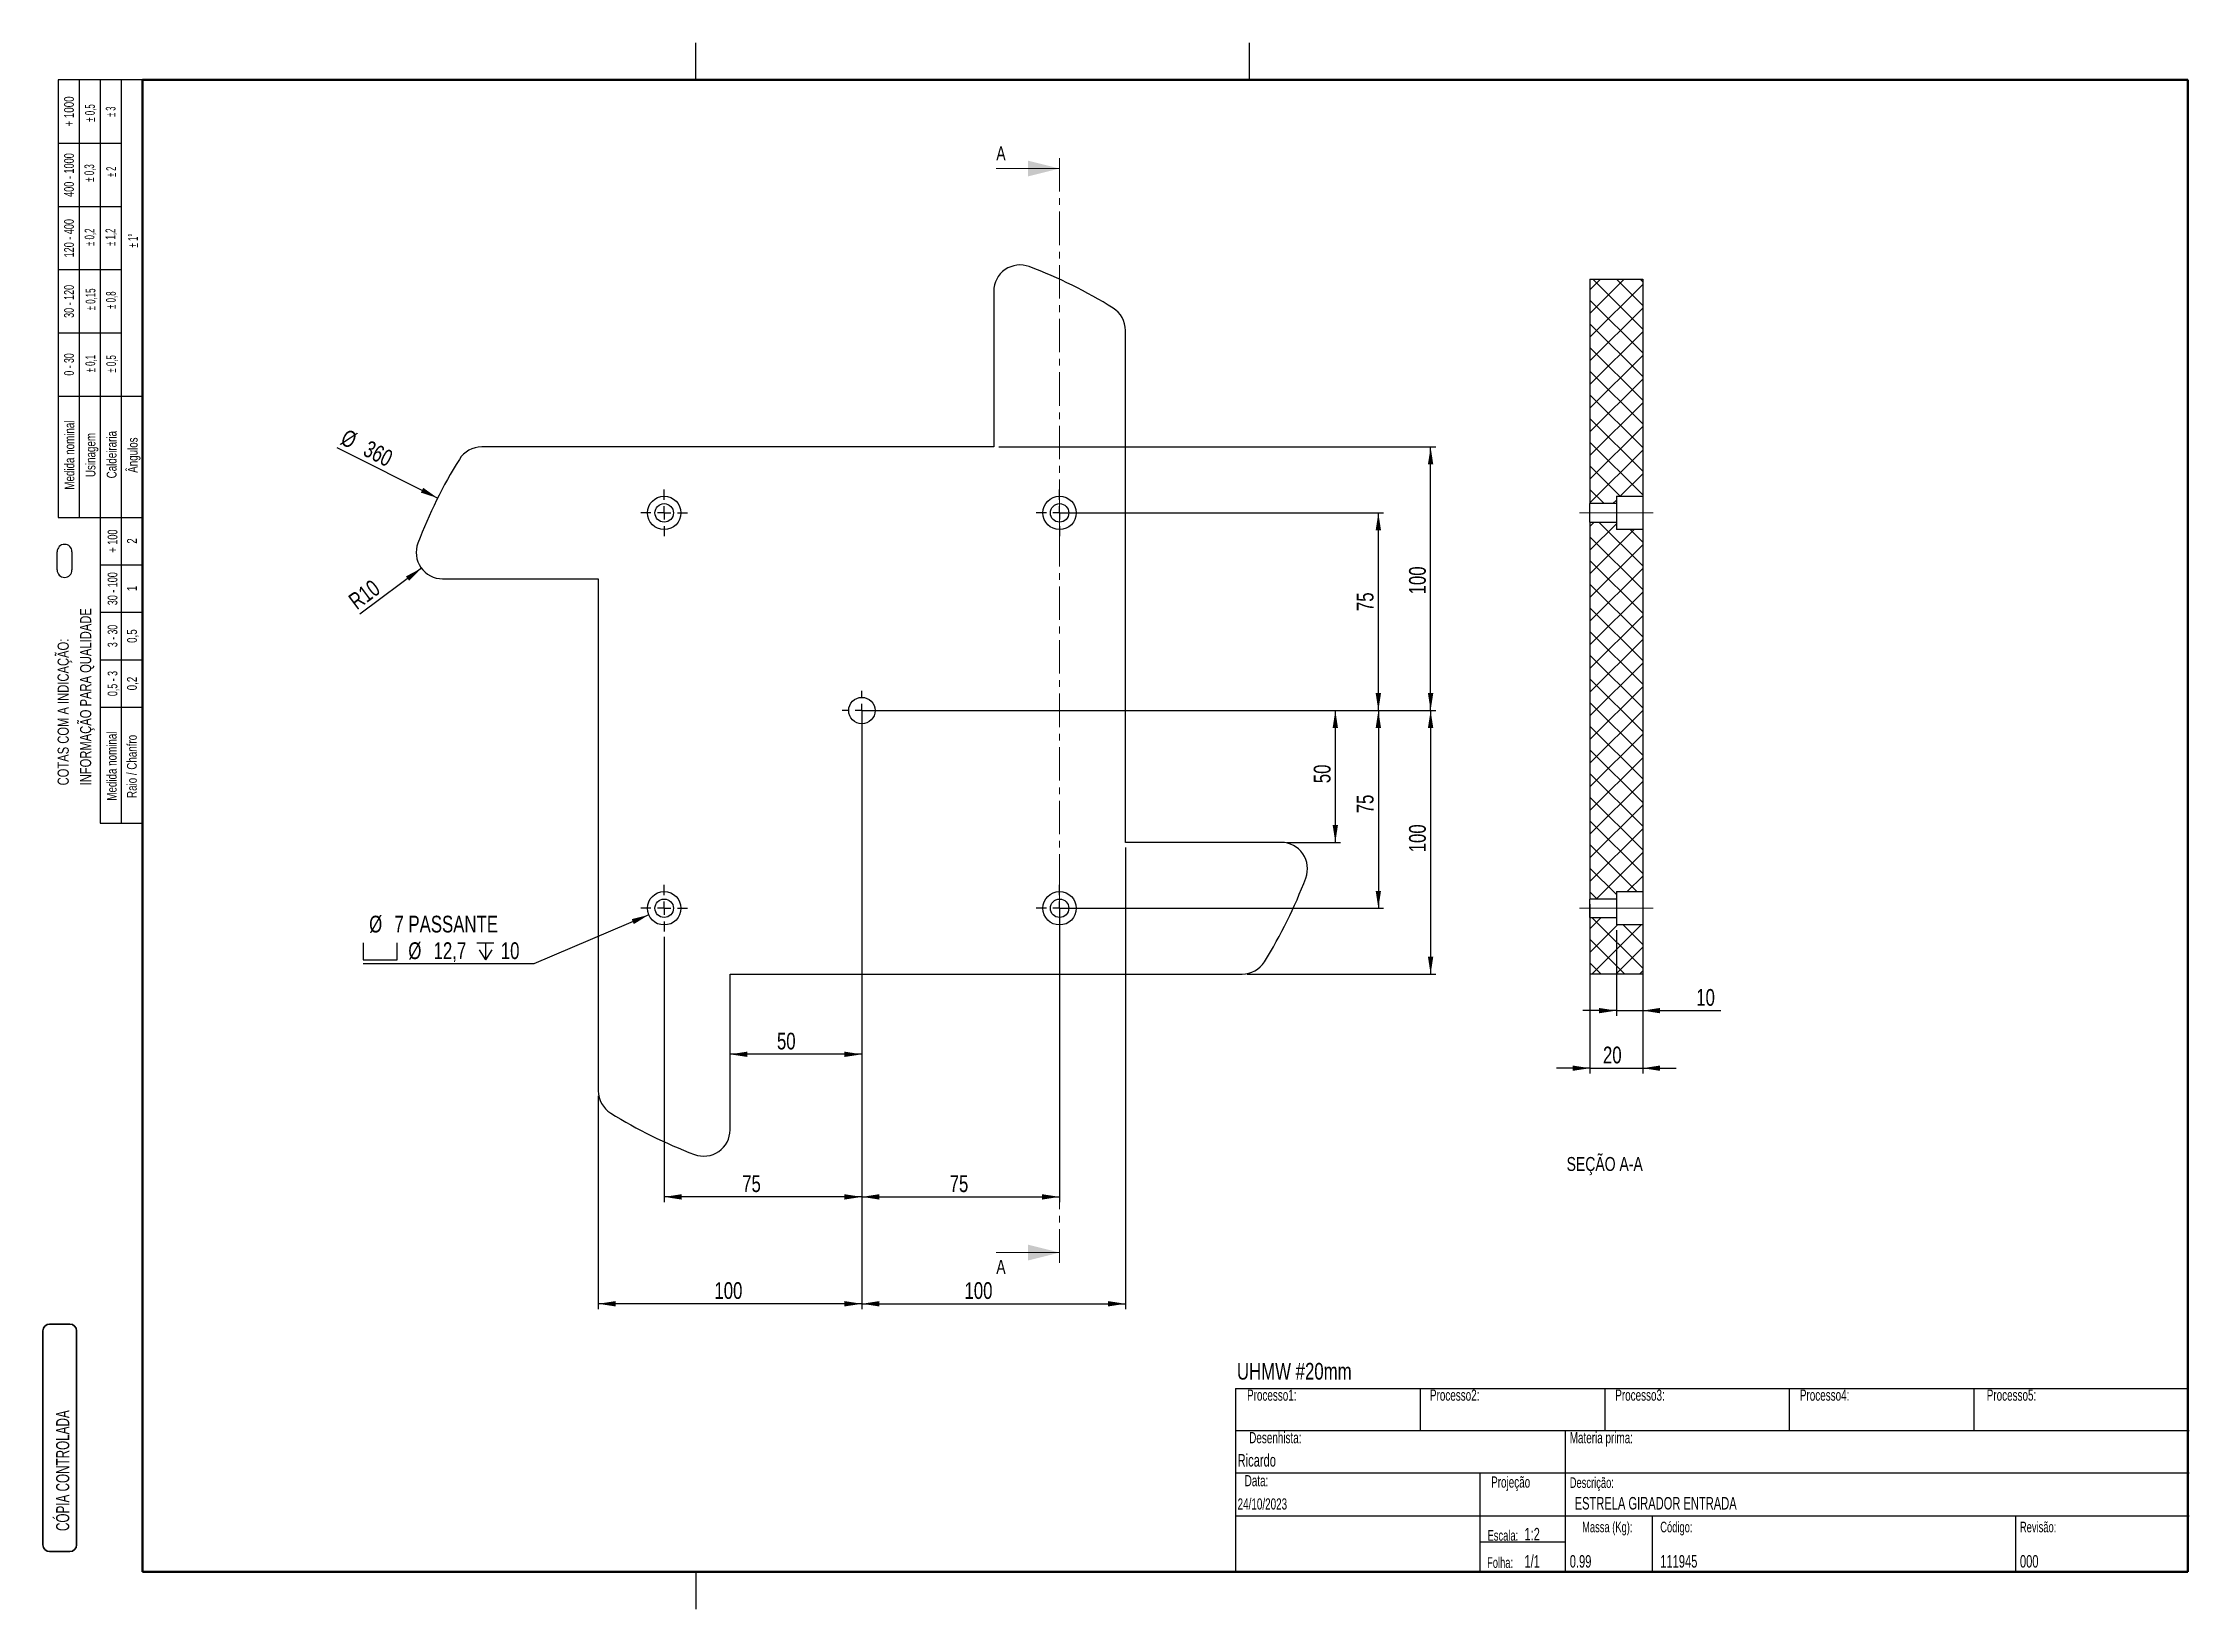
# Model space of a CAD drawing. Header units: millimetres. Extents: x 12 to 826, y 0 to 594.
import ezdxf
from ezdxf.enums import TextEntityAlignment as Align

# ---------------------------------------------------------------- set-up
doc = ezdxf.new("R2010")
doc.units = ezdxf.units.MM
doc.header["$LTSCALE"] = 2
doc.linetypes.add('CENTER', pattern=[10.16, 6.35, -1.27, 1.27, -1.27])
doc.linetypes.add('CENTERX2', pattern=[20.32, 12.7, -2.54, 2.54, -2.54])
doc.layers.add('CONTORNO', color=7, linetype='Continuous', lineweight=25)
doc.layers.add('DIMENSÃO', color=7, linetype='Continuous')
doc.styles.add('SLDTEXTSTYLE0', font='TXT', dxfattribs={"width": 0.663})
doc.styles.add('SLDTEXTSTYLE1', font='TXT', dxfattribs={"width": 0.75})
doc.styles.add('SLDTEXTSTYLE2', font='TXT', dxfattribs={"width": 0.605})
doc.styles.add('SLDTEXTSTYLE3', font='TXT', dxfattribs={"width": 0.57})
doc.styles.add('SLDTEXTSTYLE4', font='TXT', dxfattribs={"width": 0.7})
doc.styles.add('SLDTEXTSTYLE5', font='TXT', dxfattribs={"width": 0.694444})
doc.styles.add('SLDTEXTSTYLE6', font='TXT', dxfattribs={"width": 0.6875})
doc.styles.add('SLDTEXTSTYLE7', font='TXT', dxfattribs={"width": 0.666667})
doc.styles.add('SLDTEXTSTYLE8', font='TXT', dxfattribs={"width": 0.678571})
doc.dimstyles.new('SLDDIMSTYLE0', dxfattribs={"dimtxt": 6.35, "dimasz": 6.604, "dimexe": 0, "dimexo": 0.0625, "dimgap": 1.5875, "dimtad": 1, "dimdec": 3, "dimrnd": 1e-09, "dimzin": 12, "dimdsep": 46, "dimtxsty": 'SLDTEXTSTYLE1', "dimsah": 1, "dimcen": 0.09, "dimadec": 0, "dimazin": 3, "dimtfac": 1, "dimtdec": 3, "dimtofl": 0, "dimtmove": 0, "dimatfit": 3, "dimfxl": 0, "dimfrac": 2, "dimtolj": 1, "dimtzin": 12, "dimarcsym": 0})
doc.dimstyles.new('SLDDIMSTYLE1', dxfattribs={"dimtxt": 6.35, "dimasz": 6.604, "dimexe": 0, "dimexo": 0.0625, "dimgap": 1.5875, "dimtad": 1, "dimdec": 3, "dimrnd": 1e-09, "dimzin": 12, "dimdsep": 46, "dimtxsty": 'SLDTEXTSTYLE1', "dimsah": 1, "dimcen": 0, "dimadec": 0, "dimazin": 3, "dimtfac": 1, "dimtdec": 3, "dimtofl": 0, "dimtmove": 0, "dimatfit": 3, "dimfxl": 0, "dimfrac": 2, "dimtolj": 1, "dimtzin": 12, "dimarcsym": 0})
doc.dimstyles.new('SLDDIMSTYLE2', dxfattribs={"dimtxt": 6.35, "dimasz": 6.604, "dimexe": 0, "dimexo": 0.0625, "dimgap": 1.5875, "dimtad": 0, "dimtih": 1, "dimtoh": 1, "dimdec": 3, "dimrnd": 1e-09, "dimzin": 12, "dimdsep": 46, "dimtxsty": 'SLDTEXTSTYLE1', "dimsah": 1, "dimcen": 0, "dimadec": 0, "dimazin": 3, "dimtfac": 1, "dimtdec": 3, "dimtofl": 0, "dimtmove": 0, "dimatfit": 3, "dimfxl": 0, "dimfrac": 2, "dimtolj": 1, "dimtzin": 12, "dimarcsym": 0})
doc.dimstyles.new('SLDDIMSTYLE3', dxfattribs={"dimtxt": 6.35, "dimasz": 6.604, "dimexe": 0, "dimexo": 0.0625, "dimgap": 1.5875, "dimtad": 1, "dimdec": 3, "dimrnd": 1e-09, "dimzin": 12, "dimdsep": 46, "dimtxsty": 'SLDTEXTSTYLE1', "dimsah": 1, "dimcen": 0, "dimadec": 0, "dimazin": 3, "dimtfac": 1, "dimtdec": 3, "dimtofl": 0, "dimtmove": 0, "dimatfit": 3, "dimfxl": 0, "dimfrac": 2, "dimtolj": 1, "dimtzin": 12, "dimarcsym": 0})
doc.dimstyles.new('SLDDIMSTYLE4', dxfattribs={"dimtxt": 6.35, "dimasz": 6.604, "dimexe": 0, "dimexo": 0.0625, "dimgap": 1.5875, "dimtad": 1, "dimdec": 3, "dimrnd": 1e-09, "dimzin": 12, "dimdsep": 46, "dimtxsty": 'SLDTEXTSTYLE1', "dimsah": 1, "dimcen": 0.09, "dimadec": 0, "dimazin": 3, "dimtfac": 1, "dimtdec": 3, "dimtmove": 0, "dimatfit": 0, "dimfxl": 0, "dimfrac": 2, "dimtolj": 1, "dimtzin": 12, "dimarcsym": 0})

# ---------------------------------------------------------------- blocks, each defined once
blk = doc.blocks.new('CÓPIA CONTROLADA')
at = {"color": 1, "linetype": 'Continuous', "lineweight": 35}
for p, q in [((0, 2.55), (0, 83.77)), ((2.55, 86.33), (10.22, 86.33)), ((12.77, 2.55), (12.77, 83.77)), ((2.55, 0), (10.22, 0))]:
    blk.add_line(p, q, dxfattribs=at)
for centre, start, end in [((2.55, 83.77), 90, 180), ((10.22, 83.77), 0, 90), ((2.55, 2.55), 180, 270), ((10.22, 2.55), 270, 360)]:
    blk.add_arc(centre, 2.55, start, end, dxfattribs=at)
at = {"color": 1, "linetype": 'Continuous', "lineweight": 35, "style": 'SLDTEXTSTYLE0', "width": 0.663}
blk.add_attdef('CP_CONTROL', text='', height=5, rotation=90, dxfattribs=at).set_placement((4.94, 7.79), align=Align.TOP_LEFT)
blk = doc.blocks.new('SW_NOTE_0')
at = {"layer": 'DIMENSÃO', "color": 0}
for p, q in [((-5.64, 81.75), (-5.64, 88.62)), ((0, 88.62), (0, 81.75))]:
    blk.add_line(p, q, dxfattribs=at)
for centre, start, end in [((-2.82, 88.62), 0, 180), ((-2.82, 81.75), 180, 0)]:
    blk.add_arc(centre, 2.82, start, end, dxfattribs=at)
at = {"layer": 'DIMENSÃO', "color": 0, "char_height": 4.2333, "attachment_point": 1, "rotation": 90, "style": 'SLDTEXTSTYLE1'}
for s, insert in [('INFORMAÇÃO PARA QUALIDADE', (3.05, 0)), ('COTAS COM A INDICAÇÃO:', (-5.46, 0))]:
    blk.add_mtext(s, dxfattribs=dict(at, insert=insert))
blk = doc.blocks.new('_D')
at = {"layer": 'CONTORNO'}
for p, q in [((322.95, 338.72), (322.95, 208.31)), ((322.95, 210.31), (272.95, 210.31))]:
    blk.add_line(p, q, dxfattribs=at)
for points in [[(272.95, 210.31), (279.55, 209.3), (279.55, 211.33)], [(322.95, 210.31), (316.34, 211.33), (316.34, 209.3)]]:
    blk.add_solid(points, dxfattribs=at)
at = {"layer": 'CONTORNO', "insert": (290.73, 218.5), "char_height": 6.35, "attachment_point": 1, "style": 'SLDTEXTSTYLE1'}
blk.add_mtext('50', dxfattribs=at)
blk = doc.blocks.new('_D_1')
at = {"layer": 'CONTORNO'}
for p, q in [((322.95, 338.72), (322.95, 154.22)), ((397.95, 263.72), (397.95, 154.22)), ((322.95, 156.22), (397.95, 156.22))]:
    blk.add_line(p, q, dxfattribs=at)
for points in [[(322.95, 156.22), (329.55, 155.2), (329.55, 157.23)], [(397.95, 156.22), (391.34, 157.23), (391.34, 155.2)]]:
    blk.add_solid(points, dxfattribs=at)
at = {"layer": 'CONTORNO', "insert": (356.25, 164.4), "char_height": 6.35, "attachment_point": 1, "style": 'SLDTEXTSTYLE1'}
blk.add_mtext('75', dxfattribs=at)
blk = doc.blocks.new('_D_2')
at = {"layer": 'CONTORNO'}
for p, q in [((322.95, 338.72), (322.95, 154.22)), ((247.95, 254.87), (247.95, 154.22)), ((322.95, 156.22), (247.95, 156.22))]:
    blk.add_line(p, q, dxfattribs=at)
for points in [[(247.95, 156.22), (254.55, 155.2), (254.55, 157.23)], [(322.95, 156.22), (316.34, 157.23), (316.34, 155.2)]]:
    blk.add_solid(points, dxfattribs=at)
at = {"layer": 'CONTORNO', "insert": (277.54, 164.4), "char_height": 6.35, "attachment_point": 1, "style": 'SLDTEXTSTYLE1'}
blk.add_mtext('75', dxfattribs=at)
blk = doc.blocks.new('_D_3')
at = {"layer": 'CONTORNO'}
for p, q in [((322.95, 338.72), (322.95, 113.66)), ((422.95, 288.72), (422.95, 113.66)), ((322.95, 115.66), (422.95, 115.66))]:
    blk.add_line(p, q, dxfattribs=at)
for points in [[(322.95, 115.66), (329.55, 114.65), (329.55, 116.68)], [(422.95, 115.66), (416.34, 116.68), (416.34, 114.65)]]:
    blk.add_solid(points, dxfattribs=at)
at = {"layer": 'CONTORNO', "insert": (361.87, 123.85), "char_height": 6.35, "attachment_point": 1, "style": 'SLDTEXTSTYLE1'}
blk.add_mtext('100', dxfattribs=at)
blk = doc.blocks.new('_D_4')
at = {"layer": 'CONTORNO'}
for p, q in [((322.95, 338.72), (322.95, 113.66)), ((222.95, 194.5), (222.95, 113.66)), ((322.95, 115.66), (222.95, 115.66))]:
    blk.add_line(p, q, dxfattribs=at)
for points in [[(222.95, 115.66), (229.55, 114.65), (229.55, 116.68)], [(322.95, 115.66), (316.34, 116.68), (316.34, 114.65)]]:
    blk.add_solid(points, dxfattribs=at)
at = {"layer": 'CONTORNO', "insert": (267, 123.85), "char_height": 6.35, "attachment_point": 1, "style": 'SLDTEXTSTYLE1'}
blk.add_mtext('100', dxfattribs=at)
blk = doc.blocks.new('_D_5')
at = {"layer": 'CONTORNO'}
blk.add_line((162.02, 421.35), (123.89, 440.45), dxfattribs=at)
blk.add_solid([(162.02, 421.35), (156.57, 425.22), (155.66, 423.4)], dxfattribs=at)
at = {"layer": 'CONTORNO', "char_height": 6.35, "attachment_point": 1, "rotation": 333.38934, "style": 'SLDTEXTSTYLE1'}
for s, insert in [('%%c', (127.56, 447.77)), ('360', (136.13, 443.47))]:
    blk.add_mtext(s, dxfattribs=dict(at, insert=insert))
blk = doc.blocks.new('_D_6')
at = {"layer": 'CONTORNO'}
for p, q in [((324.95, 340.72), (504.56, 340.72)), ((502.56, 340.72), (502.56, 290.72)), ((484.01, 290.72), (504.56, 290.72))]:
    blk.add_line(p, q, dxfattribs=at)
for points in [[(502.56, 340.72), (501.54, 334.12), (503.57, 334.12)], [(502.56, 290.72), (503.57, 297.33), (501.54, 297.33)]]:
    blk.add_solid(points, dxfattribs=at)
at = {"layer": 'CONTORNO', "insert": (494.37, 313.17), "char_height": 6.35, "attachment_point": 1, "rotation": 90, "style": 'SLDTEXTSTYLE1'}
blk.add_mtext('50', dxfattribs=at)
blk = doc.blocks.new('_D_7')
at = {"layer": 'CONTORNO'}
for p, q in [((324.95, 340.72), (520.88, 340.72)), ((518.88, 340.72), (518.88, 265.72)), ((399.95, 265.72), (520.88, 265.72))]:
    blk.add_line(p, q, dxfattribs=at)
for points in [[(518.88, 340.72), (517.87, 334.12), (519.9, 334.12)], [(518.88, 265.72), (519.9, 272.33), (517.87, 272.33)]]:
    blk.add_solid(points, dxfattribs=at)
at = {"layer": 'CONTORNO', "insert": (510.7, 301.74), "char_height": 6.35, "attachment_point": 1, "rotation": 90, "style": 'SLDTEXTSTYLE1'}
blk.add_mtext('75', dxfattribs=at)
blk = doc.blocks.new('_D_8')
at = {"layer": 'CONTORNO'}
for p, q in [((399.95, 415.72), (520.88, 415.72)), ((518.88, 340.72), (518.88, 415.72)), ((324.95, 340.72), (520.88, 340.72))]:
    blk.add_line(p, q, dxfattribs=at)
for points in [[(518.88, 415.72), (517.87, 409.12), (519.9, 409.12)], [(518.88, 340.72), (519.9, 347.33), (517.87, 347.33)]]:
    blk.add_solid(points, dxfattribs=at)
at = {"layer": 'CONTORNO', "insert": (510.7, 378.47), "char_height": 6.35, "attachment_point": 1, "rotation": 90, "style": 'SLDTEXTSTYLE1'}
blk.add_mtext('75', dxfattribs=at)
blk = doc.blocks.new('_D_9')
at = {"layer": 'CONTORNO'}
for p, q in [((374.95, 440.72), (540.71, 440.72)), ((538.71, 340.72), (538.71, 440.72)), ((324.95, 340.72), (540.71, 340.72))]:
    blk.add_line(p, q, dxfattribs=at)
for points in [[(538.71, 440.72), (537.69, 434.12), (539.72, 434.12)], [(538.71, 340.72), (539.72, 347.33), (537.69, 347.33)]]:
    blk.add_solid(points, dxfattribs=at)
at = {"layer": 'CONTORNO', "insert": (530.52, 384.79), "char_height": 6.35, "attachment_point": 1, "rotation": 90, "style": 'SLDTEXTSTYLE1'}
blk.add_mtext('100', dxfattribs=at)
blk = doc.blocks.new('_D_10')
at = {"layer": 'CONTORNO'}
for p, q in [((324.95, 340.72), (540.71, 340.72)), ((538.71, 340.72), (538.71, 240.72)), ((469.17, 240.72), (540.71, 240.72))]:
    blk.add_line(p, q, dxfattribs=at)
for points in [[(538.71, 340.72), (537.69, 334.12), (539.72, 334.12)], [(538.71, 240.72), (539.72, 247.33), (537.69, 247.33)]]:
    blk.add_solid(points, dxfattribs=at)
at = {"layer": 'CONTORNO', "insert": (530.52, 286.94), "char_height": 6.35, "attachment_point": 1, "rotation": 90, "style": 'SLDTEXTSTYLE1'}
blk.add_mtext('100', dxfattribs=at)
blk = doc.blocks.new('SW_SYMBOL_HOLE_SPOT')
at = {"layer": 'CONTORNO', "color": 0}
for p, q in [((0, 1750), (0, 150)), ((0, 150), (3200, 150)), ((3200, 150), (3200, 1750))]:
    blk.add_line(p, q, dxfattribs=at)
blk = doc.blocks.new('SW_SYMBOL_HOLE_DEPTH')
at = {"layer": 'CONTORNO', "color": 0}
for p, q in [((0, 1750), (1600, 1750)), ((200, 1110), (800, 150)), ((800, 1750), (800, 150)), ((1400, 1110), (800, 150))]:
    blk.add_line(p, q, dxfattribs=at)
blk = doc.blocks.new('_D_11')
at = {"layer": 'CONTORNO'}
for p, q in [((242.11, 263.23), (198.53, 244.62)), ((198.53, 244.62), (133.73, 244.62))]:
    blk.add_line(p, q, dxfattribs=at)
blk.add_solid([(242.11, 263.23), (235.64, 261.57), (236.43, 259.7)], dxfattribs=at)
at = {"layer": 'CONTORNO', "xscale": 0.00405556640625, "yscale": 0.00405556640625, "zscale": 0.00405556640625}
for name, p in [('SW_SYMBOL_HOLE_SPOT', (133.73, 245.5)), ('SW_SYMBOL_HOLE_DEPTH', (176.89, 245.5))]:
    blk.add_blockref(name, p, dxfattribs=at)
at = {"layer": 'CONTORNO', "char_height": 6.35, "attachment_point": 1, "style": 'SLDTEXTSTYLE1'}
for s, insert in [('%%c', (136.03, 262.89)), ('7 PASSANTE', (145.62, 262.89)), ('%%c', (150.89, 252.8)), ('12,7', (160.47, 252.8)), ('10', (185.97, 252.8))]:
    blk.add_mtext(s, dxfattribs=dict(at, insert=insert))
blk = doc.blocks.new('_D_12')
at = {"layer": 'CONTORNO'}
blk.add_line((155.87, 394.75), (132.45, 377.29), dxfattribs=at)
blk.add_solid([(155.87, 394.75), (149.97, 391.62), (151.18, 389.99)], dxfattribs=at)
at = {"layer": 'CONTORNO', "insert": (127.59, 383.81), "char_height": 6.35, "attachment_point": 1, "rotation": 36.69202, "style": 'SLDTEXTSTYLE1'}
blk.add_mtext('R10', dxfattribs=at)
blk = doc.blocks.new('SW_CENTERMARKSYMBOL_0')
at = {"layer": 'CONTORNO', "color": 0}
for p, q in [((-5, 0), (-7.5, 0)), ((0, 0), (-2.5, 0)), ((0, 5), (0, 7.5)), ((0, 0), (0, 2.5)), ((0, 0), (0, -2.5)), ((0, 0), (2.5, 0)), ((5, 0), (7.5, 0)), ((0, -5), (0, -7.5))]:
    blk.add_line(p, q, dxfattribs=at)
blk = doc.blocks.new('SW_CENTERMARKSYMBOL_1')
at = {"layer": 'CONTORNO', "color": 0}
for p, q in [((0, 5), (0, 8.85)), ((-5, 0), (-8.85, 0)), ((0, 0), (-2.5, 0)), ((0, 0), (0, 2.5)), ((0, 0), (0, -2.5)), ((0, 0), (2.5, 0)), ((5, 0), (8.85, 0)), ((0, -5), (0, -8.85))]:
    blk.add_line(p, q, dxfattribs=at)
blk = doc.blocks.new('SW_CENTERMARKSYMBOL_2')
at = {"layer": 'CONTORNO', "color": 0}
for p, q in [((0, 5), (0, 8.85)), ((-5, 0), (-8.85, 0)), ((0, 0), (-2.5, 0)), ((0, 0), (0, 2.5)), ((0, 0), (0, -2.5)), ((0, 0), (2.5, 0)), ((5, 0), (8.85, 0)), ((0, -5), (0, -8.85))]:
    blk.add_line(p, q, dxfattribs=at)
blk = doc.blocks.new('SW_CENTERMARKSYMBOL_3')
at = {"layer": 'CONTORNO', "color": 0}
for p, q in [((0, 5), (0, 8.85)), ((-5, 0), (-8.85, 0)), ((0, 0), (-2.5, 0)), ((0, 0), (0, 2.5)), ((0, 0), (0, -2.5)), ((0, 0), (2.5, 0)), ((5, 0), (8.85, 0)), ((0, -5), (0, -8.85))]:
    blk.add_line(p, q, dxfattribs=at)
blk = doc.blocks.new('SW_CENTERMARKSYMBOL_4')
at = {"layer": 'CONTORNO', "color": 0}
for p, q in [((0, 5), (0, 8.85)), ((-5, 0), (-8.85, 0)), ((0, 0), (-2.5, 0)), ((0, 0), (0, 2.5)), ((0, 0), (0, -2.5)), ((0, 0), (2.5, 0)), ((5, 0), (8.85, 0)), ((0, -5), (0, -8.85))]:
    blk.add_line(p, q, dxfattribs=at)
blk = doc.blocks.new('_D_13')
at = {"layer": 'CONTORNO'}
for p, q in [((609.17, 257.37), (609.17, 224.89)), ((619.17, 238.72), (619.17, 224.89)), ((609.17, 226.89), (596.47, 226.89)), ((609.17, 226.89), (619.17, 226.89)), ((619.17, 226.89), (648.86, 226.89))]:
    blk.add_line(p, q, dxfattribs=at)
for points in [[(609.17, 226.89), (602.56, 227.9), (602.56, 225.87)], [(619.17, 226.89), (625.77, 225.87), (625.77, 227.9)]]:
    blk.add_solid(points, dxfattribs=at)
at = {"layer": 'CONTORNO', "insert": (639.48, 235.07), "char_height": 6.35, "attachment_point": 1, "style": 'SLDTEXTSTYLE1'}
blk.add_mtext('10', dxfattribs=at)
blk = doc.blocks.new('_D_14')
at = {"layer": 'CONTORNO'}
for p, q in [((619.17, 270.07), (619.17, 203.04)), ((599.17, 267.22), (599.17, 203.04)), ((599.17, 205.04), (586.47, 205.04)), ((599.17, 205.04), (619.17, 205.04)), ((619.17, 205.04), (631.87, 205.04))]:
    blk.add_line(p, q, dxfattribs=at)
for points in [[(599.17, 205.04), (592.56, 206.06), (592.56, 204.03)], [(619.17, 205.04), (625.77, 204.03), (625.77, 206.06)]]:
    blk.add_solid(points, dxfattribs=at)
at = {"layer": 'CONTORNO', "insert": (604.1, 213.23), "char_height": 6.35, "attachment_point": 1, "style": 'SLDTEXTSTYLE1'}
blk.add_mtext('20', dxfattribs=at)

msp = doc.modelspace()

# ---------------------------------------------------------------- hatches: boundary and pattern name
at = {"layer": 'CONTORNO', "linetype": 'Continuous', "lineweight": 18}
h = msp.add_hatch(dxfattribs=at)
h.set_pattern_fill('ANSI37', color=256, scale=2, angle=3e-322, style=0)
h.paths.add_polyline_path([(619.167, 504.3539), (599.167, 504.3539), (599.167, 419.2232), (609.167, 419.2232), (609.167, 422.0732), (619.167, 422.0732)], flags=0)
h = msp.add_hatch(dxfattribs=at)
h.set_pattern_fill('ANSI37', color=256, scale=2, angle=3e-322, style=0)
h.paths.add_polyline_path([(609.167, 269.2232), (609.167, 272.0732), (619.167, 272.0732), (619.167, 409.3732), (609.167, 409.3732), (609.167, 412.2232), (599.167, 412.2232), (599.167, 269.2232)], flags=0)
h = msp.add_hatch(dxfattribs=at)
h.set_pattern_fill('ANSI37', color=256, scale=2, angle=3e-322, style=0)
h.paths.add_polyline_path([(599.167, 240.7232), (619.167, 240.7232), (619.167, 259.3732), (609.167, 259.3732), (609.167, 262.2232), (599.167, 262.2232)], flags=0)

# ---------------------------------------------------------------- linework, layer by layer
at = {"color": 7, "linetype": 'Continuous', "lineweight": 50}
for p, q in [((50, 14), (50, 580)), ((50, 580), (826, 580)), ((826, 580), (826, 14)), ((826, 14), (50, 14))]:
    msp.add_line(p, q, dxfattribs=at)
at = {"color": 7, "linetype": 'Continuous', "lineweight": 18}
for p, q in [((373.9483, 546.3573), (397.9483, 546.3573)), ((373.9483, 135.0892), (397.9483, 135.0892))]:
    msp.add_line(p, q, dxfattribs=at)
at = {"color": 7, "linetype": 'CENTER', "lineweight": 18}
msp.add_line((397.9483, 550.3573), (397.9483, 131.0892), dxfattribs=at)
at = {"color": 7, "linetype": 'Continuous', "lineweight": 25}
for p, q in [((372.9483, 499.783), (372.9483, 440.7232)), ((599.167, 504.3539), (599.167, 419.2232)), ((599.167, 504.3539), (619.167, 504.3539)), ((619.167, 504.3539), (619.167, 422.0732)), ((422.9483, 290.7232), (422.9483, 484.9453)), ((372.9483, 440.7232), (178.7263, 440.7232)), ((609.167, 419.2232), (599.167, 419.2232)), ((599.167, 412.2232), (599.167, 419.2232)), ((609.167, 422.0732), (619.167, 422.0732)), ((609.167, 422.0732), (609.167, 419.2232)), ((609.167, 419.2232), (609.167, 412.2232)), ((619.167, 422.0732), (619.167, 409.3732)), ((599.167, 412.2232), (609.167, 412.2232)), ((599.167, 412.2232), (599.167, 269.2232)), ((609.167, 412.2232), (609.167, 409.3732)), ((619.167, 409.3732), (609.167, 409.3732)), ((619.167, 409.3732), (619.167, 272.0732)), ((163.8886, 390.7232), (222.9483, 390.7232)), ((222.9483, 390.7232), (222.9483, 196.5012)), ((482.0081, 290.7232), (422.9483, 290.7232)), ((599.167, 262.2232), (599.167, 269.2232)), ((609.167, 269.2232), (599.167, 269.2232)), ((609.167, 272.0732), (619.167, 272.0732)), ((609.167, 272.0732), (609.167, 269.2232)), ((609.167, 269.2232), (609.167, 262.2232)), ((619.167, 272.0732), (619.167, 259.3732)), ((599.167, 262.2232), (599.167, 240.7232)), ((599.167, 262.2232), (609.167, 262.2232)), ((609.167, 262.2232), (609.167, 259.3732)), ((619.167, 259.3732), (609.167, 259.3732)), ((619.167, 259.3732), (619.167, 240.7232)), ((272.9483, 240.7232), (467.1704, 240.7232)), ((272.9483, 181.6635), (272.9483, 240.7232)), ((619.167, 240.7232), (599.167, 240.7232))]:
    msp.add_line(p, q, dxfattribs=at)
for centre, radius in [((247.9483, 415.7232), 6.35), ((247.9483, 415.7232), 3.5), ((397.9483, 415.7232), 6.35), ((397.9483, 415.7232), 3.5), ((322.9483, 340.7232), 5), ((247.9483, 265.7232), 6.35), ((247.9483, 265.7232), 3.5), ((397.9483, 265.7232), 6.35), ((397.9483, 265.7232), 3.5)]:
    msp.add_circle(centre, radius, dxfattribs=at)
for centre, radius, start, end in [((382.9483, 499.783), 10, 69.3326835, 180), ((322.9483, 340.7232), 180, 58.0342812, 69.3326835), ((412.9483, 484.9453), 10, 0, 58.0342812), ((178.7263, 430.7232), 10, 90, 148.0342812), ((322.9483, 340.7232), 180, 148.0342812, 159.3326835), ((163.8886, 400.7232), 10, 159.3326835, 270), ((482.0081, 280.7232), 10, 339.3326835, 90), ((322.9483, 340.7232), 180, 328.0342812, 339.3326835), ((467.1704, 250.7232), 10, 270, 328.0342812), ((232.9483, 196.5012), 10, 180, 238.0342812), ((322.9483, 340.7232), 180, 238.0342812, 249.3326835), ((262.9483, 181.6635), 10, 249.3326835, 0)]:
    msp.add_arc(centre, radius, start, end, dxfattribs=at)
at = {"color": 7, "linetype": 'Continuous', "lineweight": 18}
for points in [[(397.9483, 546.3573), (385.9483, 549.3573), (385.9483, 543.3573)], [(397.9483, 135.0892), (385.9483, 138.0892), (385.9483, 132.0892)]]:
    msp.add_solid(points, dxfattribs=at)
at = {"layer": 'CONTORNO', "linetype": 'CENTERX2', "lineweight": 18}
for p, q in [((595.167, 415.7232), (609.167, 415.7232)), ((609.167, 415.7232), (623.167, 415.7232)), ((595.167, 265.7232), (609.167, 265.7232)), ((609.167, 265.7232), (623.167, 265.7232))]:
    msp.add_line(p, q, dxfattribs=at)
at = {"layer": 'DIMENSÃO'}
for p, q in [((260.002, 580), (260.002, 594.0244)), ((469.9793, 580), (469.9793, 594.0244)), ((50, 580), (18, 580)), ((18, 580), (18, 414)), ((26, 580), (26, 414)), ((34, 580), (34, 414)), ((42, 580), (42, 414)), ((18, 556), (42, 556)), ((18, 532), (42, 532)), ((18, 508), (42, 508)), ((18, 484), (42, 484)), ((18, 460), (50, 460)), ((18, 414), (50, 414)), ((34, 414), (34, 298)), ((42, 414), (42, 298)), ((33.897, 396), (50, 396)), ((33.897, 378), (50, 378)), ((33.897, 360), (50, 360)), ((33.897, 342), (50, 342)), ((34, 298), (50, 298)), ((464.7509, 83.5558), (826, 83.5558)), ((464.7509, 83.5558), (464.7509, 67.5558)), ((534.7509, 83.5558), (534.7509, 67.5558)), ((604.7509, 83.5558), (604.7509, 67.5558)), ((674.7509, 83.5558), (674.7509, 67.5558)), ((744.7509, 83.5558), (744.7509, 67.5558)), ((464.7509, 67.5558), (464.7509, 14)), ((464.7509, 67.5558), (826.4453, 67.5558)), ((589.7516, 67.3222), (589.7516, 13.9813)), ((464.7509, 51.5558), (826.4453, 51.5558)), ((557.3942, 51.5558), (557.3839, 13.9824)), ((464.7509, 35.2398), (589.7516, 35.2398)), ((589.7516, 35.2398), (826.4453, 35.2398)), ((622.7545, 35.2398), (622.7545, 13.9801)), ((760.5619, 35.2398), (760.5619, 13.9753)), ((557.387, 25.3648), (589.7516, 25.3648)), ((260.002, 14), (260.002, -0.1648)), ((470.6703, 14), (826, 14))]:
    msp.add_line(p, q, dxfattribs=at)

# ---------------------------------------------------------------- block references
at = {"layer": 'CONTORNO'}
for name, p in [('SW_CENTERMARKSYMBOL_3', (247.9483, 415.7232)), ('SW_CENTERMARKSYMBOL_4', (397.9483, 415.7232)), ('SW_CENTERMARKSYMBOL_0', (322.9483, 340.7232)), ('SW_CENTERMARKSYMBOL_2', (247.9483, 265.7232)), ('SW_CENTERMARKSYMBOL_1', (397.9483, 265.7232))]:
    msp.add_blockref(name, p, dxfattribs=at)
at = {"layer": 'DIMENSÃO'}
msp.add_blockref('SW_NOTE_0', (23.2948, 312.328), dxfattribs=at)
ref = msp.add_blockref('CÓPIA CONTROLADA', (12.2685, 21.6513), dxfattribs=at)
ref.add_attrib('CP_CONTROL', 'CÓPIA CONTROLADA', dxfattribs={"layer": '0', "color": 1, "linetype": 'Continuous', "lineweight": 35, "height": 5, "rotation": 90, "style": 'SLDTEXTSTYLE0', "width": 0.663}).set_placement((23.7675, 29.4453), align=Align.BOTTOM_LEFT)

# ---------------------------------------------------------------- texts
at = {"color": 7, "linetype": 'Continuous', "char_height": 5.2917, "attachment_point": 1, "style": 'SLDTEXTSTYLE1'}
for insert in [(373.9483, 554.7648), (373.9483, 132.2895)]:
    msp.add_mtext('A', dxfattribs=dict(at, insert=insert))
at = {"layer": 'CONTORNO'}
for s, insert, char_height, attachment_point, style in [('SEÇÃO A-A', (604.7534, 171.3518), 5.29167, 2, 'SLDTEXTSTYLE1'), ('UHMW #20mm', (465.2309, 93.2393), 6.35, 1, 'SLDTEXTSTYLE1'), ('Processo1:', (478.4558, 83.123), 4.23333, 2, 'SLDTEXTSTYLE0'), ('Processo2:', (547.8489, 83.123), 4.23333, 2, 'SLDTEXTSTYLE0'), ('Processo3:', (618.1492, 83.123), 4.23333, 2, 'SLDTEXTSTYLE0'), ('Processo4:', (688.1851, 83.123), 4.23333, 2, 'SLDTEXTSTYLE0'), ('Processo5:', (759.0817, 83.123), 4.23333, 2, 'SLDTEXTSTYLE0')]:
    msp.add_mtext(s, dxfattribs=dict(at, insert=insert, char_height=char_height, attachment_point=attachment_point, style=style))
at = {"layer": 'DIMENSÃO', "attachment_point": 2, "rotation": 90}
for s, insert, char_height, style in [('+ 1000', (20.3091, 568.0087), 3.70417, 'SLDTEXTSTYLE1'), ('± 0,5', (28.2606, 567.4378), 3.70417, 'SLDTEXTSTYLE2'), ('± 3', (36.0943, 567.911), 3.70417, 'SLDTEXTSTYLE3'), ('400 - 1000', (20.3091, 543.8899), 3.70417, 'SLDTEXTSTYLE4'), ('± 0,3', (28, 544.6686), 3.70417, 'SLDTEXTSTYLE2'), ('± 2', (36.2828, 545.1141), 3.70417, 'SLDTEXTSTYLE3'), ('120 - 400', (20.3091, 519.9272), 3.70417, 'SLDTEXTSTYLE5'), ('± 0,2', (28.0943, 520.2916), 3.70417, 'SLDTEXTSTYLE2'), ('± 1,2', (36, 520.2916), 3.70417, 'SLDTEXTSTYLE2'), ('± 1°', (44.5787, 519.0475), 3.70417, 'SLDTEXTSTYLE2'), ('30 - 120', (20.3091, 495.9645), 3.70417, 'SLDTEXTSTYLE6'), ('± 0,15', (28.4817, 496.7199), 3.70417, 'SLDTEXTSTYLE2'), ('± 0,8', (36.205, 496.426), 3.70417, 'SLDTEXTSTYLE2'), ('0 - 30', (20.3091, 472.0391), 3.70417, 'SLDTEXTSTYLE7'), ('± 0,1', (28.3991, 472.3421), 3.70417, 'SLDTEXTSTYLE2'), ('± 0,5', (36.2975, 472.2405), 3.70417, 'SLDTEXTSTYLE2'), ('Medida nominal', (20.4809, 437.6448), 3.704167, 'SLDTEXTSTYLE1'), ('Usinagem', (28.4809, 437.6722), 3.70417, 'SLDTEXTSTYLE1'), ('Caldeiraria', (36.4809, 437.7974), 3.704167, 'SLDTEXTSTYLE1'), ('Ângulos', (44.4809, 437.6345), 3.70417, 'SLDTEXTSTYLE1'), ('+ 100', (36.8213, 405.0291), 3.70417, 'SLDTEXTSTYLE4'), ('2', (44.197, 405.0641), 3.7042, 'SLDTEXTSTYLE1'), ('30 - 100', (36.8213, 386.9476), 3.70417, 'SLDTEXTSTYLE6'), ('1', (44.197, 387.0641), 3.7042, 'SLDTEXTSTYLE1'), ('3 - 30', (36.8213, 369.0222), 3.70417, 'SLDTEXTSTYLE7'), ('0,5', (44.197, 368.9809), 3.70417, 'SLDTEXTSTYLE1'), ('0,5 - 3', (36.8213, 350.9763), 3.70417, 'SLDTEXTSTYLE8'), ('0,2', (44.197, 350.9809), 3.70417, 'SLDTEXTSTYLE1'), ('Medida nominal', (36.5347, 319.65), 3.704167, 'SLDTEXTSTYLE1'), ('Raio / Chanfro', (44.1539, 319.5336), 3.704167, 'SLDTEXTSTYLE1')]:
    msp.add_mtext(s, dxfattribs=dict(at, insert=insert, char_height=char_height, style=style))
at = {"layer": 'DIMENSÃO', "style": 'SLDTEXTSTYLE0'}
for s, insert, char_height, attachment_point in [('Desenhista:', (479.8065, 66.9838), 4.233333, 2), ('Materia prima:', (591.4914, 66.9838), 4.233333, 1), ('Ricardo', (465.4912, 58.6528), 4.7625, 1), ('Data:', (472.6561, 50.6716), 4.23333, 2), ('Projeção', (569.0782, 50.1388), 4.23333, 2), ('Descrição:', (591.4914, 49.8109), 4, 1), ('24/10/2023', (465.4912, 41.8263), 4.23333, 1), ('ESTRELA GIRADOR ENTRADA', (593.3507, 42.3556), 4.7625, 1), ('Massa (Kg):', (605.7414, 32.9743), 4, 2), ('Código:', (625.8288, 32.9743), 4, 1), ('Revisão:', (762.2771, 32.9743), 4, 1), ('Escala:', (566.1243, 29.7825), 4, 2), ('1:2', (574.2928, 30.6396), 4.7625, 1), ('Folha:', (565.0618, 19.4767), 4, 2), ('1/1', (574.2928, 20.3338), 4.7625, 1), ('0.99', (591.4914, 20.3338), 4.7625, 1), ('111945', (625.8288, 20.3338), 4.7625, 1), ('000', (762.2771, 20.3338), 4.7625, 1)]:
    msp.add_mtext(s, dxfattribs=dict(at, insert=insert, char_height=char_height, attachment_point=attachment_point))

# ---------------------------------------------------------------- dimensions: what is measured, and where the dimension line sits
at = {"layer": 'CONTORNO'}
dim = msp.add_diameter_dim_2p(p1=(483.8811, 260.0967), p2=(162.0156, 421.3498), dimstyle='SLDDIMSTYLE1', dxfattribs=at)
dim.commit()
dim.dimension.update_dxf_attribs({"geometry": '_D_5', "text_midpoint": (134.4175, 435.1763), "dimtype": 163})
for base, p2, angle, picture, middle in [((538.7089, 440.7232), (372.9483, 440.7232), 90, '_D_9', (538.7089, 391.8309)), ((518.8832, 415.7232), (397.9483, 415.7232), 90, '_D_8', (518.8832, 383.1619)), ((222.9483, 115.6635), (222.9483, 196.5012), 0, '_D_4', (274.0382, 115.6635)), ((422.9483, 115.6635), (422.9483, 290.7232), 0, '_D_3', (368.9103, 115.6635)), ((502.5584, 290.7232), (482.0081, 290.7232), 90, '_D_6', (502.5584, 317.8626)), ((518.8832, 265.7232), (397.9483, 265.7232), 90, '_D_7', (518.8832, 306.4352)), ((538.7089, 240.7232), (467.1704, 240.7232), 90, '_D_10', (538.7089, 293.9765))]:
    dim = msp.add_linear_dim(base=base, p1=(322.9483, 340.7232), p2=p2, angle=angle, dimstyle='SLDDIMSTYLE0', dxfattribs=at)
    dim.commit()
    dim.dimension.update_dxf_attribs({"geometry": picture, "text_midpoint": middle, "dimtype": 160})
dim = msp.add_radius_dim(center=(163.8886, 400.7232), mpoint=(155.87, 394.7481), dimstyle='SLDDIMSTYLE3', dxfattribs=at)
dim.commit()
dim.dimension.update_dxf_attribs({"geometry": '_D_12', "text_midpoint": (137.9587, 381.4013), "dimtype": 164})
for base, p1, p2, dimstyle, picture, middle in [((247.9483, 156.2179), (322.9483, 340.7232), (247.9483, 256.8732), 'SLDDIMSTYLE0', '_D_2', (282.2338, 156.2179)), ((272.9483, 210.3112), (322.9483, 340.7232), (272.9483, 181.6635), 'SLDDIMSTYLE0', '_D', (295.4213, 210.3112)), ((397.9483, 156.2179), (322.9483, 340.7232), (397.9483, 265.7232), 'SLDDIMSTYLE0', '_D_1', (360.9464, 156.2179)), ((619.167, 205.044), (599.167, 269.2232), (619.167, 272.0732), 'SLDDIMSTYLE4', '_D_14', (608.7895, 205.044)), ((619.167, 226.8887), (609.167, 259.3732), (619.167, 240.7232), 'SLDDIMSTYLE4', '_D_13', (644.167, 226.8887))]:
    dim = msp.add_linear_dim(base=base, p1=p1, p2=p2, dimstyle=dimstyle, dxfattribs=at)
    dim.commit()
    dim.dimension.update_dxf_attribs({"geometry": picture, "text_midpoint": middle, "dimtype": 160})
dim = msp.add_diameter_dim_2p(p1=(253.7881, 268.2172), p2=(242.1086, 263.2293), text='%%c7 PASSANTE\\P{\\fGDT;v}<>{\\fGDT;x}10', dimstyle='SLDDIMSTYLE2', dxfattribs=at)
dim.commit()
dim.dimension.update_dxf_attribs({"geometry": '_D_11', "text_midpoint": (164.5429, 254.7065), "dimtype": 163})

doc.saveas('drawing.dxf')
